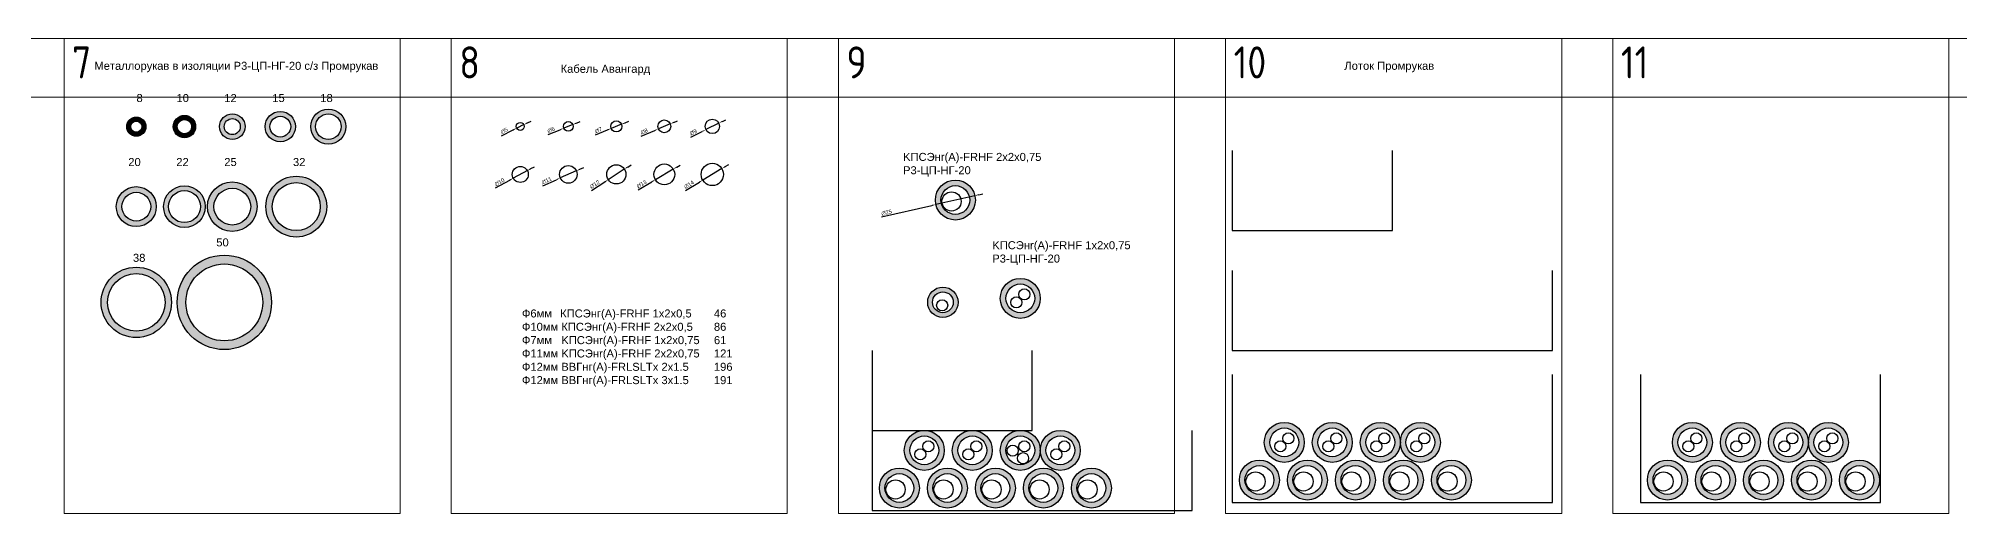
# Model space of a CAD drawing. Header units: millimetres. Extents: x -2983 to 1969, y -817 to 3427.
# Drawn here: x -951 to 250, y 2658 to 2955 of the extents above; entities that cross this region are included whole.
import ezdxf

# ---------------------------------------------------------------- set-up
doc = ezdxf.new("R2010")
doc.units = ezdxf.units.MM
doc.layers.add('ВЭ', color=1, linetype='Continuous')
doc.layers.add('Штриховка', color=7, linetype='Continuous', lineweight=25)
doc.styles.get("Standard").update_dxf_attribs({"font": 'arial.ttf'})
doc.styles.add('мой', font='GOST_Common.ttf', dxfattribs={"width": 0.9, "height": 3})
doc.dimstyles.new('ISO-25', dxfattribs={"dimtxt": 2.5, "dimasz": 2.5, "dimexe": 1.25, "dimexo": 0.625, "dimtad": 1, "dimtxsty": 'Standard', "dimcen": 2.5, "dimadec": 0, "dimazin": 0, "dimtfac": 1, "dimtmove": 0, "dimatfit": 3, "dimfxl": 1, "dimarcsym": 0})

# ---------------------------------------------------------------- blocks, each defined once
blk = doc.blocks.new('*T5')
at = {"layer": 'Defpoints', "color": 8, "linetype": 'ByBlock', "lineweight": 0, "transparency": 16777216}
for p, q in [((0, 0), (4356, 0)), ((0, 0), (0, -36.7)), ((242, 0), (242, -36.7)), ((484, 0), (484, -36.7)), ((726, 0), (726, -36.7)), ((968, 0), (968, -36.7)), ((1210, 0), (1210, -36.7)), ((1452, 0), (1452, -36.7)), ((1694, 0), (1694, -36.7)), ((1936, 0), (1936, -36.7)), ((2178, 0), (2178, -36.7)), ((2420, 0), (2420, -36.7)), ((2662, 0), (2662, -36.7)), ((2904, 0), (2904, -36.7)), ((3146, 0), (3146, -36.7)), ((3388, 0), (3388, -36.7)), ((3630, 0), (3630, -36.7)), ((3872, 0), (3872, -36.7)), ((4114, 0), (4114, -36.7)), ((4356, 0), (4356, -36.7)), ((0, -36.7), (4356, -36.7))]:
    blk.add_line(p, q, dxfattribs=at)
at = {"layer": 'Defpoints', "color": 5, "linetype": 'Continuous', "lineweight": 0, "transparency": 16777216, "char_height": 20, "width": 232, "attachment_point": 1, "style": 'мой'}
for s, insert in [('1', (5, -5)), ('2', (247, -5)), ('3', (489, -5)), ('4', (731, -5)), ('5', (973, -5)), ('6', (1215, -5)), ('7', (1457, -5)), ('8', (1699, -5)), ('9', (1941, -5)), ('10', (2183, -5)), ('11', (2425, -5)), ('12', (2667, -5)), ('13', (2909, -5)), ('14', (3151, -5)), ('15', (3393, -5)), ('16', (3635, -5)), ('17', (3877, -5)), ('18', (4119, -5))]:
    blk.add_mtext(s, dxfattribs=dict(at, insert=insert))
blk = doc.blocks.new('*U3')
at = {"layer": 'ВЭ', "color": 250, "linetype": 'ByBlock', "lineweight": 18}
blk.add_lwpolyline([(-105, -148.5), (105, -148.5), (105, 148.5), (-105, 148.5), (-105, -148.5)], dxfattribs=at)
blk = doc.blocks.new('*U4')
at = {"layer": 'Defpoints', "color": 0, "linetype": 'ByBlock', "lineweight": -2, "transparency": 16777216}
for p in [(1452, 0), (1694, 0), (1936, 0), (2178, 0), (2420, 0)]:
    blk.add_blockref('*U3', p, dxfattribs=at)
blk = doc.blocks.new('*D33')
at = {"color": 0, "lineweight": -2, "transparency": 16777216}
for p, q in [((-661.8, 2894.2), (-654.5, 2897.8)), ((-647.8, 2901.1), (-652.2, 2898.9)), ((-645.5, 2902.2), (-643.3, 2903.3))]:
    blk.add_line(p, q, dxfattribs=at)
at = {"color": 0, "transparency": 16777216}
for points in [[(-654.7, 2898.2), (-654.3, 2897.4), (-652.2, 2898.9)], [(-645.7, 2902.6), (-645.3, 2901.8), (-647.8, 2901.1)]]:
    blk.add_solid(points, dxfattribs=at)
at = {"layer": 'Defpoints', "color": 0, "transparency": 16777216}
for p in [(-652.2, 2898.9), (-647.8, 2901.1)]:
    blk.add_point(p, dxfattribs=at)
at = {"color": 0, "transparency": 16777216, "insert": (-660.1, 2897.2), "char_height": 2.5, "attachment_point": 5, "rotation": 26.221}
blk.add_mtext('∅5', dxfattribs=at)
blk = doc.blocks.new('*D34')
at = {"color": 0, "lineweight": -2, "transparency": 16777216}
for p, q in [((-632.6, 2894.9), (-625.1, 2897.9)), ((-617.2, 2901.1), (-622.8, 2898.9)), ((-614.9, 2902.1), (-612.6, 2903))]:
    blk.add_line(p, q, dxfattribs=at)
at = {"color": 0, "transparency": 16777216}
for points in [[(-625.3, 2898.3), (-624.9, 2897.6), (-622.8, 2898.9)], [(-615.1, 2902.4), (-614.7, 2901.7), (-617.2, 2901.1)]]:
    blk.add_solid(points, dxfattribs=at)
at = {"layer": 'Defpoints', "color": 0, "transparency": 16777216}
for p in [(-622.8, 2898.9), (-617.2, 2901.1)]:
    blk.add_point(p, dxfattribs=at)
at = {"color": 0, "transparency": 16777216, "insert": (-630.8, 2897.8), "char_height": 2.5, "attachment_point": 5, "rotation": 22.0327}
blk.add_mtext('∅6', dxfattribs=at)
blk = doc.blocks.new('*D35')
at = {"color": 0, "lineweight": -2, "transparency": 16777216}
for p, q in [((-603.1, 2894.7), (-595.6, 2897.8)), ((-586.8, 2901.3), (-593.2, 2898.7)), ((-584.4, 2902.2), (-582.1, 2903.2))]:
    blk.add_line(p, q, dxfattribs=at)
at = {"color": 0, "transparency": 16777216}
for points in [[(-595.7, 2898.2), (-595.4, 2897.4), (-593.2, 2898.7)], [(-584.6, 2902.6), (-584.3, 2901.8), (-586.8, 2901.3)]]:
    blk.add_solid(points, dxfattribs=at)
at = {"layer": 'Defpoints', "color": 0, "transparency": 16777216}
for p in [(-593.2, 2898.7), (-586.8, 2901.3)]:
    blk.add_point(p, dxfattribs=at)
at = {"color": 0, "transparency": 16777216, "insert": (-601.2, 2897.6), "char_height": 2.5, "attachment_point": 5, "rotation": 21.8492}
blk.add_mtext('∅7', dxfattribs=at)
blk = doc.blocks.new('*D36')
at = {"color": 0, "lineweight": -2, "transparency": 16777216}
for p, q in [((-574.4, 2893.9), (-566, 2897.5)), ((-556.3, 2901.6), (-563.7, 2898.4)), ((-554, 2902.5), (-551.7, 2903.5))]:
    blk.add_line(p, q, dxfattribs=at)
at = {"color": 0, "transparency": 16777216}
for points in [[(-566.1, 2897.8), (-565.8, 2897.1), (-563.7, 2898.4)], [(-554.2, 2902.9), (-553.9, 2902.2), (-556.3, 2901.6)]]:
    blk.add_solid(points, dxfattribs=at)
at = {"layer": 'Defpoints', "color": 0, "transparency": 16777216}
for p in [(-563.7, 2898.4), (-556.3, 2901.6)]:
    blk.add_point(p, dxfattribs=at)
at = {"color": 0, "transparency": 16777216, "insert": (-572.6, 2896.8), "char_height": 2.5, "attachment_point": 5, "rotation": 23.034}
blk.add_mtext('∅8', dxfattribs=at)
blk = doc.blocks.new('*D37')
at = {"color": 0, "lineweight": -2, "transparency": 16777216}
for p, q in [((-543.5, 2893.2), (-536.3, 2896.9)), ((-526, 2902), (-534, 2898)), ((-523.7, 2903.1), (-521.5, 2904.2))]:
    blk.add_line(p, q, dxfattribs=at)
at = {"color": 0, "transparency": 16777216}
for points in [[(-536.4, 2897.2), (-536.1, 2896.5), (-534, 2898)], [(-523.9, 2903.5), (-523.6, 2902.8), (-526, 2902)]]:
    blk.add_solid(points, dxfattribs=at)
at = {"layer": 'Defpoints', "color": 0, "transparency": 16777216}
for p in [(-534, 2898), (-526, 2902)]:
    blk.add_point(p, dxfattribs=at)
at = {"color": 0, "transparency": 16777216, "insert": (-541.9, 2896.3), "char_height": 2.5, "attachment_point": 5, "rotation": 26.5548}
blk.add_mtext('∅9', dxfattribs=at)
blk = doc.blocks.new('*D38')
at = {"color": 0, "lineweight": -2, "transparency": 16777216}
for p, q in [((-524, 2873.6), (-536, 2866.4)), ((-521.9, 2874.9), (-519.7, 2876.2)), ((-546.8, 2859.9), (-538.1, 2865.1))]:
    blk.add_line(p, q, dxfattribs=at)
at = {"color": 0, "transparency": 16777216}
for points in [[(-522.1, 2875.2), (-521.6, 2874.5), (-524, 2873.6)], [(-538.4, 2865.5), (-537.9, 2864.8), (-536, 2866.4)]]:
    blk.add_solid(points, dxfattribs=at)
at = {"layer": 'Defpoints', "color": 0, "transparency": 16777216}
for p in [(-524, 2873.6), (-536, 2866.4)]:
    blk.add_point(p, dxfattribs=at)
at = {"color": 0, "transparency": 16777216, "insert": (-544.5, 2863.6), "char_height": 2.5, "attachment_point": 5, "rotation": 30.9693}
blk.add_mtext('∅14', dxfattribs=at)
blk = doc.blocks.new('*D39')
at = {"color": 0, "lineweight": -2, "transparency": 16777216}
for p, q in [((-554.4, 2873.3), (-565.6, 2866.7)), ((-552.2, 2874.6), (-550.1, 2875.8)), ((-576.4, 2860.3), (-567.8, 2865.4))]:
    blk.add_line(p, q, dxfattribs=at)
at = {"color": 0, "transparency": 16777216}
for points in [[(-552.5, 2874.9), (-552, 2874.2), (-554.4, 2873.3)], [(-568, 2865.8), (-567.5, 2865.1), (-565.6, 2866.7)]]:
    blk.add_solid(points, dxfattribs=at)
at = {"layer": 'Defpoints', "color": 0, "transparency": 16777216}
for p in [(-554.4, 2873.3), (-565.6, 2866.7)]:
    blk.add_point(p, dxfattribs=at)
at = {"color": 0, "transparency": 16777216, "insert": (-574.2, 2863.9), "char_height": 2.5, "attachment_point": 5, "rotation": 30.5162}
blk.add_mtext('∅13', dxfattribs=at)
blk = doc.blocks.new('*D40')
at = {"color": 0, "lineweight": -2, "transparency": 16777216}
for p, q in [((-585, 2873.3), (-595, 2866.7)), ((-582.9, 2874.6), (-580.8, 2876)), ((-605.6, 2860), (-597.1, 2865.4))]:
    blk.add_line(p, q, dxfattribs=at)
at = {"color": 0, "transparency": 16777216}
for points in [[(-583.1, 2875), (-582.6, 2874.3), (-585, 2873.3)], [(-597.4, 2865.7), (-596.9, 2865), (-595, 2866.7)]]:
    blk.add_solid(points, dxfattribs=at)
at = {"layer": 'Defpoints', "color": 0, "transparency": 16777216}
for p in [(-585, 2873.3), (-595, 2866.7)]:
    blk.add_point(p, dxfattribs=at)
at = {"color": 0, "transparency": 16777216, "insert": (-603.5, 2863.7), "char_height": 2.5, "attachment_point": 5, "rotation": 32.8385}
blk.add_mtext('∅12', dxfattribs=at)
blk = doc.blocks.new('*D41')
at = {"color": 0, "lineweight": -2, "transparency": 16777216}
for p, q in [((-615, 2872.2), (-625, 2867.8)), ((-612.7, 2873.3), (-610.4, 2874.3)), ((-636, 2862.9), (-627.3, 2866.7))]:
    blk.add_line(p, q, dxfattribs=at)
at = {"color": 0, "transparency": 16777216}
for points in [[(-612.9, 2873.6), (-612.5, 2872.9), (-615, 2872.2)], [(-627.5, 2867.1), (-627.1, 2866.4), (-625, 2867.8)]]:
    blk.add_solid(points, dxfattribs=at)
at = {"layer": 'Defpoints', "color": 0, "transparency": 16777216}
for p in [(-615, 2872.2), (-625, 2867.8)]:
    blk.add_point(p, dxfattribs=at)
at = {"color": 0, "transparency": 16777216, "insert": (-633.6, 2866.1), "char_height": 2.5, "attachment_point": 5, "rotation": 24.0104}
blk.add_mtext('∅11', dxfattribs=at)
blk = doc.blocks.new('*D42')
at = {"color": 0, "lineweight": -2, "transparency": 16777216}
for p, q in [((-645.6, 2872.4), (-654.4, 2867.6)), ((-643.4, 2873.6), (-641.2, 2874.8)), ((-665.4, 2861.5), (-656.6, 2866.4))]:
    blk.add_line(p, q, dxfattribs=at)
at = {"color": 0, "transparency": 16777216}
for points in [[(-643.6, 2874), (-643.2, 2873.2), (-645.6, 2872.4)], [(-656.8, 2866.8), (-656.4, 2866), (-654.4, 2867.6)]]:
    blk.add_solid(points, dxfattribs=at)
at = {"layer": 'Defpoints', "color": 0, "transparency": 16777216}
for p in [(-645.6, 2872.4), (-654.4, 2867.6)]:
    blk.add_point(p, dxfattribs=at)
at = {"color": 0, "transparency": 16777216, "insert": (-663, 2865.1), "char_height": 2.5, "attachment_point": 5, "rotation": 28.8063}
blk.add_mtext('∅10', dxfattribs=at)
blk = doc.blocks.new('*D44')
at = {"color": 0, "lineweight": -2, "transparency": 16777216}
for p, q in [((-363.5, 2857.3), (-361, 2857.9)), ((-424.3, 2843.4), (-392.7, 2850.6)), ((-365.9, 2856.7), (-390.3, 2851.2))]:
    blk.add_line(p, q, dxfattribs=at)
at = {"color": 0, "lineweight": 30, "transparency": 16777216}
for points in [[(-363.6, 2857.7), (-363.4, 2856.9), (-365.9, 2856.7)], [(-392.8, 2851), (-392.6, 2850.2), (-390.3, 2851.2)]]:
    blk.add_solid(points, dxfattribs=at)
at = {"layer": 'Defpoints', "color": 0, "lineweight": 30, "transparency": 16777216}
for p in [(-390.3, 2851.2), (-365.9, 2856.7)]:
    blk.add_point(p, dxfattribs=at)
at = {"color": 0, "lineweight": 30, "transparency": 16777216, "insert": (-421.1, 2846.1), "char_height": 2.5, "attachment_point": 5, "rotation": 12.9041}
blk.add_mtext('∅25', dxfattribs=at)

msp = doc.modelspace()

# ---------------------------------------------------------------- hatches: boundary and pattern name
at = {"layer": 'Штриховка'}
h = msp.add_hatch(color=9, dxfattribs=at)
h.dxf.hatch_style = 1
h.paths.add_polyline_path([(-896, 2899.853, 1), (-884, 2899.853, 1)])
h.paths.add_polyline_path([(-886.5, 2899.853, -1), (-893.5, 2899.853, -1)], flags=16)
h = msp.add_hatch(color=9, dxfattribs=at)
h.dxf.hatch_style = 1
h.paths.add_polyline_path([(-866.915, 2899.853, 1), (-852.915, 2899.853, 1)])
h.paths.add_polyline_path([(-855.415, 2899.853, -1), (-864.415, 2899.853, -1)], flags=16)
h = msp.add_hatch(color=9, dxfattribs=at)
h.dxf.hatch_style = 1
h.paths.add_polyline_path([(-838, 2899.853, 1), (-822, 2899.853, 1)])
h.paths.add_polyline_path([(-825, 2899.853, -1), (-835, 2899.853, -1)], flags=16)
h = msp.add_hatch(color=9, dxfattribs=at)
h.dxf.hatch_style = 1
h.paths.add_polyline_path([(-809.5, 2899.853, 1), (-790.5, 2899.853, 1)])
h.paths.add_polyline_path([(-793.5, 2899.853, -1), (-806.5, 2899.853, -1)], flags=16)
h = msp.add_hatch(color=9, dxfattribs=at)
h.dxf.hatch_style = 1
h.paths.add_polyline_path([(-781, 2899.853, 1), (-759, 2899.853, 1)])
h.paths.add_polyline_path([(-762, 2899.853, -1), (-778, 2899.853, -1)], flags=16)
h = msp.add_hatch(color=9, dxfattribs=at)
h.dxf.hatch_style = 1
h.paths.add_polyline_path([(-902.5, 2849.853, 1), (-877.5, 2849.853, 1)])
h.paths.add_polyline_path([(-881, 2849.853, -1), (-899, 2849.853, -1)], flags=16)
h = msp.add_hatch(color=9, dxfattribs=at)
h.dxf.hatch_style = 1
h.paths.add_polyline_path([(-872.915, 2849.853, 1), (-846.915, 2849.853, 1)])
h.paths.add_polyline_path([(-849.915, 2849.853, -1), (-869.915, 2849.853, -1)], flags=16)
h = msp.add_hatch(color=9, dxfattribs=at)
h.dxf.hatch_style = 1
h.paths.add_polyline_path([(-845.5, 2849.853, 1), (-814.5, 2849.853, 1)])
h.paths.add_polyline_path([(-818.5, 2849.853, -1), (-841.5, 2849.853, -1)], flags=16)
h = msp.add_hatch(color=9, dxfattribs=at)
h.dxf.hatch_style = 1
h.paths.add_polyline_path([(-809, 2849.853, 1), (-771, 2849.853, 1)])
h.paths.add_polyline_path([(-775, 2849.853, -1), (-805, 2849.853, -1)], flags=16)
h = msp.add_hatch(color=9, dxfattribs=at)
h.dxf.hatch_style = 1
h.paths.add_polyline_path([(-390.582, 2853.956, 1), (-365.582, 2853.956, 1)])
h.paths.add_polyline_path([(-369.082, 2853.956, -1), (-387.082, 2853.956, -1)], flags=16)
h = msp.add_hatch(color=9, dxfattribs=at)
h.dxf.hatch_style = 1
h.paths.add_polyline_path([(-912, 2790, 1), (-868, 2790, 1)])
h.paths.add_polyline_path([(-872, 2790, -1), (-908, 2790, -1)], flags=16)
h = msp.add_hatch(color=9, dxfattribs=at)
h.dxf.hatch_style = 1
h.paths.add_polyline_path([(-864.5, 2790, 1), (-805.5, 2790, 1)])
h.paths.add_polyline_path([(-811, 2790, -1), (-859, 2790, -1)], flags=16)
h = msp.add_hatch(color=9, dxfattribs=at)
h.dxf.hatch_style = 1
h.paths.add_polyline_path([(-395.395, 2790.066, 1), (-376.395, 2790.066, 1)])
h.paths.add_polyline_path([(-379.395, 2790.066, -1), (-392.395, 2790.066, -1)], flags=16)
h = msp.add_hatch(color=9, dxfattribs=at)
h.dxf.hatch_style = 1
h.paths.add_polyline_path([(-350, 2792.5, 1), (-325, 2792.5, 1)])
h.paths.add_polyline_path([(-328.5, 2792.5, -1), (-346.5, 2792.5, -1)], flags=16)
h = msp.add_hatch(color=9, dxfattribs=at)
h.dxf.hatch_style = 1
h.paths.add_polyline_path([(-185, 2702.5, 1), (-160, 2702.5, 1)])
h.paths.add_polyline_path([(-163.5, 2702.5, -1), (-181.5, 2702.5, -1)], flags=16)
h = msp.add_hatch(color=9, dxfattribs=at)
h.dxf.hatch_style = 1
h.paths.add_polyline_path([(-155, 2702.5, 1), (-130, 2702.5, 1)])
h.paths.add_polyline_path([(-133.5, 2702.5, -1), (-151.5, 2702.5, -1)], flags=16)
h = msp.add_hatch(color=9, dxfattribs=at)
h.dxf.hatch_style = 1
h.paths.add_polyline_path([(-125, 2702.5, 1), (-100, 2702.5, 1)])
h.paths.add_polyline_path([(-103.5, 2702.5, -1), (-121.5, 2702.5, -1)], flags=16)
h = msp.add_hatch(color=9, dxfattribs=at)
h.dxf.hatch_style = 1
h.paths.add_polyline_path([(-100, 2702.5, 1), (-75, 2702.5, 1)])
h.paths.add_polyline_path([(-78.5, 2702.5, -1), (-96.5, 2702.5, -1)], flags=16)
h = msp.add_hatch(color=9, dxfattribs=at)
h.dxf.hatch_style = 1
h.paths.add_polyline_path([(70, 2702.5, 1), (95, 2702.5, 1)])
h.paths.add_polyline_path([(91.5, 2702.5, -1), (73.5, 2702.5, -1)], flags=16)
h = msp.add_hatch(color=9, dxfattribs=at)
h.dxf.hatch_style = 1
h.paths.add_polyline_path([(100, 2702.5, 1), (125, 2702.5, 1)])
h.paths.add_polyline_path([(121.5, 2702.5, -1), (103.5, 2702.5, -1)], flags=16)
h = msp.add_hatch(color=9, dxfattribs=at)
h.dxf.hatch_style = 1
h.paths.add_polyline_path([(130, 2702.5, 1), (155, 2702.5, 1)])
h.paths.add_polyline_path([(151.5, 2702.5, -1), (133.5, 2702.5, -1)], flags=16)
h = msp.add_hatch(color=9, dxfattribs=at)
h.dxf.hatch_style = 1
h.paths.add_polyline_path([(155, 2702.5, 1), (180, 2702.5, 1)])
h.paths.add_polyline_path([(176.5, 2702.5, -1), (158.5, 2702.5, -1)], flags=16)
h = msp.add_hatch(color=9, dxfattribs=at)
h.dxf.hatch_style = 1
h.paths.add_polyline_path([(-410, 2697.5, 1), (-385, 2697.5, 1)])
h.paths.add_polyline_path([(-388.5, 2697.5, -1), (-406.5, 2697.5, -1)], flags=16)
h = msp.add_hatch(color=9, dxfattribs=at)
h.dxf.hatch_style = 1
h.paths.add_polyline_path([(-380, 2697.5, 1), (-355, 2697.5, 1)])
h.paths.add_polyline_path([(-358.5, 2697.5, -1), (-376.5, 2697.5, -1)], flags=16)
h = msp.add_hatch(color=9, dxfattribs=at)
h.dxf.hatch_style = 1
h.paths.add_polyline_path([(-350, 2697.5, 1), (-325, 2697.5, 1)])
h.paths.add_polyline_path([(-328.5, 2697.5, -1), (-346.5, 2697.5, -1)], flags=16)
h = msp.add_hatch(color=9, dxfattribs=at)
h.dxf.hatch_style = 1
h.paths.add_polyline_path([(-325, 2697.5, 1), (-300, 2697.5, 1)])
h.paths.add_polyline_path([(-303.5, 2697.5, -1), (-321.5, 2697.5, -1)], flags=16)
h = msp.add_hatch(color=9, dxfattribs=at)
h.dxf.hatch_style = 1
h.paths.add_polyline_path([(-200.582, 2678.956, 1), (-175.582, 2678.956, 1)])
h.paths.add_polyline_path([(-179.082, 2678.956, -1), (-197.082, 2678.956, -1)], flags=16)
h = msp.add_hatch(color=9, dxfattribs=at)
h.dxf.hatch_style = 1
h.paths.add_polyline_path([(-170.582, 2678.956, 1), (-145.582, 2678.956, 1)])
h.paths.add_polyline_path([(-149.082, 2678.956, -1), (-167.082, 2678.956, -1)], flags=16)
h = msp.add_hatch(color=9, dxfattribs=at)
h.dxf.hatch_style = 1
h.paths.add_polyline_path([(-140.582, 2678.956, 1), (-115.582, 2678.956, 1)])
h.paths.add_polyline_path([(-119.082, 2678.956, -1), (-137.082, 2678.956, -1)], flags=16)
h = msp.add_hatch(color=9, dxfattribs=at)
h.dxf.hatch_style = 1
h.paths.add_polyline_path([(-110.582, 2678.956, 1), (-85.582, 2678.956, 1)])
h.paths.add_polyline_path([(-89.082, 2678.956, -1), (-107.082, 2678.956, -1)], flags=16)
h = msp.add_hatch(color=9, dxfattribs=at)
h.dxf.hatch_style = 1
h.paths.add_polyline_path([(-80.582, 2678.956, 1), (-55.582, 2678.956, 1)])
h.paths.add_polyline_path([(-59.082, 2678.956, -1), (-77.082, 2678.956, -1)], flags=16)
h = msp.add_hatch(color=9, dxfattribs=at)
h.dxf.hatch_style = 1
h.paths.add_polyline_path([(54.418, 2678.956, 1), (79.418, 2678.956, 1)])
h.paths.add_polyline_path([(75.918, 2678.956, -1), (57.918, 2678.956, -1)], flags=16)
h = msp.add_hatch(color=9, dxfattribs=at)
h.dxf.hatch_style = 1
h.paths.add_polyline_path([(84.418, 2678.956, 1), (109.418, 2678.956, 1)])
h.paths.add_polyline_path([(105.918, 2678.956, -1), (87.918, 2678.956, -1)], flags=16)
h = msp.add_hatch(color=9, dxfattribs=at)
h.dxf.hatch_style = 1
h.paths.add_polyline_path([(114.418, 2678.956, 1), (139.418, 2678.956, 1)])
h.paths.add_polyline_path([(135.918, 2678.956, -1), (117.918, 2678.956, -1)], flags=16)
h = msp.add_hatch(color=9, dxfattribs=at)
h.dxf.hatch_style = 1
h.paths.add_polyline_path([(144.418, 2678.956, 1), (169.418, 2678.956, 1)])
h.paths.add_polyline_path([(165.918, 2678.956, -1), (147.918, 2678.956, -1)], flags=16)
h = msp.add_hatch(color=9, dxfattribs=at)
h.dxf.hatch_style = 1
h.paths.add_polyline_path([(174.418, 2678.956, 1), (199.418, 2678.956, 1)])
h.paths.add_polyline_path([(195.918, 2678.956, -1), (177.918, 2678.956, -1)], flags=16)
h = msp.add_hatch(color=9, dxfattribs=at)
h.dxf.hatch_style = 1
h.paths.add_polyline_path([(-425.582, 2673.956, 1), (-400.582, 2673.956, 1)])
h.paths.add_polyline_path([(-404.082, 2673.956, -1), (-422.082, 2673.956, -1)], flags=16)
h = msp.add_hatch(color=9, dxfattribs=at)
h.dxf.hatch_style = 1
h.paths.add_polyline_path([(-395.582, 2673.956, 1), (-370.582, 2673.956, 1)])
h.paths.add_polyline_path([(-374.082, 2673.956, -1), (-392.082, 2673.956, -1)], flags=16)
h = msp.add_hatch(color=9, dxfattribs=at)
h.dxf.hatch_style = 1
h.paths.add_polyline_path([(-365.582, 2673.956, 1), (-340.582, 2673.956, 1)])
h.paths.add_polyline_path([(-344.082, 2673.956, -1), (-362.082, 2673.956, -1)], flags=16)
h = msp.add_hatch(color=9, dxfattribs=at)
h.dxf.hatch_style = 1
h.paths.add_polyline_path([(-335.582, 2673.956, 1), (-310.582, 2673.956, 1)])
h.paths.add_polyline_path([(-314.082, 2673.956, -1), (-332.082, 2673.956, -1)], flags=16)
h = msp.add_hatch(color=9, dxfattribs=at)
h.dxf.hatch_style = 1
h.paths.add_polyline_path([(-305.582, 2673.956, 1), (-280.582, 2673.956, 1)])
h.paths.add_polyline_path([(-284.082, 2673.956, -1), (-302.082, 2673.956, -1)], flags=16)

# ---------------------------------------------------------------- linework, layer by layer
at = {"lineweight": 30}
for points in [[(-205, 2885), (-205, 2835), (-105, 2835), (-105, 2885)], [(-205, 2810), (-205, 2760), (-5, 2760), (-5, 2810)], [(-430, 2760), (-430, 2710), (-330, 2710), (-330, 2760)], [(-205, 2745), (-205, 2665), (-5, 2665), (-5, 2745)], [(50, 2745), (50, 2665), (200, 2665), (200, 2745)], [(-430, 2710), (-430, 2660), (-230, 2660), (-230, 2710)]]:
    msp.add_lwpolyline(points, dxfattribs=at)
for centre, radius in [((-890, 2899.853), 6), ((-859.915, 2899.853), 7), ((-830, 2899.853), 8), ((-800, 2899.853), 9.5), ((-800, 2899.853), 6.5), ((-770, 2899.853), 11), ((-770, 2899.853), 8), ((-890, 2899.853), 3.5), ((-859.915, 2899.853), 4.5), ((-830, 2899.853), 5), ((-650, 2900), 2.5), ((-620, 2900), 3), ((-590, 2900), 3.5), ((-560, 2900), 4), ((-530, 2900), 4.5), ((-650, 2870), 5), ((-620, 2870), 5.5), ((-590, 2870), 6), ((-560, 2870), 6.5), ((-530, 2870), 7), ((-890, 2849.853), 12.5), ((-890, 2849.853), 9), ((-859.915, 2849.853), 13), ((-859.915, 2849.853), 10), ((-830, 2849.853), 15.5), ((-830, 2849.853), 11.5), ((-790, 2849.853), 19), ((-790, 2849.853), 15), ((-378.082, 2853.956), 12.5), ((-378.082, 2853.956), 9), ((-380.473, 2853.092), 6), ((-890, 2790), 22), ((-835, 2790), 29.5), ((-835, 2790), 24), ((-890, 2790), 18), ((-385.895, 2790.066), 9.5), ((-337.5, 2792.5), 12.5), ((-337.5, 2792.5), 9), ((-335, 2795), 3.5), ((-385.895, 2790.066), 6.5), ((-386.345, 2788.161), 3.5), ((-340, 2790), 3.5), ((-172.5, 2702.5), 12.5), ((-142.5, 2702.5), 12.5), ((-112.5, 2702.5), 12.5), ((-87.5, 2702.5), 12.5), ((82.5, 2702.5), 12.5), ((112.5, 2702.5), 12.5), ((142.5, 2702.5), 12.5), ((167.5, 2702.5), 12.5), ((-397.5, 2697.5), 12.5), ((-397.5, 2697.5), 9), ((-395, 2700), 3.5), ((-367.5, 2697.5), 12.5), ((-367.5, 2697.5), 9), ((-365, 2700), 3.5), ((-337.5, 2697.5), 12.5), ((-337.5, 2697.5), 9), ((-335, 2700), 3.5), ((-312.5, 2697.5), 12.5), ((-312.5, 2697.5), 9), ((-310, 2700), 3.5), ((-172.5, 2702.5), 9), ((-175, 2700), 3.5), ((-170, 2705), 3.5), ((-142.5, 2702.5), 9), ((-145, 2700), 3.5), ((-140, 2705), 3.5), ((-112.5, 2702.5), 9), ((-115, 2700), 3.5), ((-110, 2705), 3.5), ((-87.5, 2702.5), 9), ((-90, 2700), 3.5), ((-85, 2705), 3.5), ((82.5, 2702.5), 9), ((80, 2700), 3.5), ((85, 2705), 3.5), ((112.5, 2702.5), 9), ((110, 2700), 3.5), ((115, 2705), 3.5), ((142.5, 2702.5), 9), ((140, 2700), 3.5), ((145, 2705), 3.5), ((167.5, 2702.5), 9), ((165, 2700), 3.5), ((170, 2705), 3.5), ((-400, 2695), 3.5), ((-370, 2695), 3.5), ((-342.246, 2697.339), 3.5), ((-335.792, 2692.579), 3.5), ((-315, 2695), 3.5), ((-188.082, 2678.956), 12.5), ((-158.082, 2678.956), 12.5), ((-128.082, 2678.956), 12.5), ((-98.082, 2678.956), 12.5), ((-68.082, 2678.956), 12.5), ((66.918, 2678.956), 12.5), ((96.918, 2678.956), 12.5), ((126.918, 2678.956), 12.5), ((156.918, 2678.956), 12.5), ((186.918, 2678.956), 12.5), ((-413.082, 2673.956), 12.5), ((-413.082, 2673.956), 9), ((-415.473, 2673.092), 6), ((-383.082, 2673.956), 12.5), ((-383.082, 2673.956), 9), ((-385.473, 2673.092), 6), ((-353.082, 2673.956), 12.5), ((-353.082, 2673.956), 9), ((-355.473, 2673.092), 6), ((-323.082, 2673.956), 12.5), ((-323.082, 2673.956), 9), ((-325.473, 2673.092), 6), ((-293.082, 2673.956), 12.5), ((-293.082, 2673.956), 9), ((-295.473, 2673.092), 6), ((-188.082, 2678.956), 9), ((-190.473, 2678.092), 6), ((-158.082, 2678.956), 9), ((-160.473, 2678.092), 6), ((-128.082, 2678.956), 9), ((-130.473, 2678.092), 6), ((-98.082, 2678.956), 9), ((-100.473, 2678.092), 6), ((-68.082, 2678.956), 9), ((-70.473, 2678.092), 6), ((66.918, 2678.956), 9), ((64.527, 2678.092), 6), ((96.918, 2678.956), 9), ((94.527, 2678.092), 6), ((126.918, 2678.956), 9), ((124.527, 2678.092), 6), ((156.918, 2678.956), 9), ((154.527, 2678.092), 6), ((186.918, 2678.956), 9), ((184.527, 2678.092), 6)]:
    msp.add_circle(centre, radius)

# ---------------------------------------------------------------- block references
msp.add_blockref('*T5', (-2387.167, 2954.992))
at = {"layer": 'Defpoints'}
msp.add_blockref('*U4', (-2282.167, 2806.492), dxfattribs=at)

# ---------------------------------------------------------------- texts
at = {"char_height": 5, "attachment_point": 1}
for s, width, insert in [('Металлорукав в изоляции Р3-ЦП-НГ-20 с/з Промрукав ', 181.89424, (-916.2, 2940.375)), ('Кабель Авангард', 90.10168, (-624.811, 2938.508)), ('Лоток Промрукав', 60, (-135, 2940.375)), ('8', 7.79331, (-889.874, 2920.217)), ('10', 7.79331, (-864.874, 2920.217)), ('12', 7.79331, (-835, 2920.217)), ('15', 7.79331, (-805, 2920.217)), ('18', 7.79331, (-775, 2920.217)), ('20', 7.79331, (-895, 2880.217)), ('22', 7.79331, (-865, 2880.217)), ('25', 7.79331, (-835, 2880.217)), ('32', 7.79331, (-792.081, 2880.217)), ('50', 7.79331, (-840, 2830)), ('38', 7.79331, (-892.081, 2820.364)), ('Ф6мм^I  КПСЭнг(A)-FRHF 1х2х0,5^I46 Ф10мм КПСЭнг(A)-FRHF 2х2х0,5^I86\\PФ7мм   KПCЭнr(A)-FRHF 1x2x0,75^I61\\PФ11мм KПCЭнr(A)-FRHF 2x2x0,75^I121\\PФ12мм ВВГнг(А)-FRLSLTx 2х1.5^I196\\PФ12мм ВВГнг(А)-FRLSLTx 3х1.5^I191', 137.93496, (-648.995, 2785.58))]:
    msp.add_mtext_dynamic_manual_height_columns(s, width=width, gutter_width=12.5, heights=[0], dxfattribs=dict(at, insert=insert))
at = {"char_height": 5, "width": 89.96982, "attachment_point": 1}
for s, insert in [('KПCЭнr(A)-FRHF 2x2x0,75\\PР3-ЦП-НГ-20', (-410.784, 2883.433)), ('KПCЭнr(A)-FRHF 1x2x0,75\\PР3-ЦП-НГ-20', (-355.028, 2828.232))]:
    msp.add_mtext(s, dxfattribs=dict(at, insert=insert))

# ---------------------------------------------------------------- dimensions: what is measured, and where the dimension line sits
for p1, p2, picture, middle in [((-647.757, 2901.105), (-652.243, 2898.895), '*D33', (-659.252, 2895.443)), ((-617.219, 2901.125), (-622.781, 2898.875), '*D34', (-630.015, 2895.947)), ((-586.751, 2901.303), (-593.249, 2898.697), '*D35', (-600.492, 2895.793)), ((-525.975, 2902.012), (-534.025, 2897.988), '*D37', (-541.89, 2896.262)), ((-645.619, 2872.409), (-654.381, 2867.591), '*D42', (-663.017, 2865.092)), ((-614.976, 2872.238), (-625.024, 2867.762), '*D41', (-633.622, 2866.09)), ((-584.959, 2873.254), (-595.041, 2866.746), '*D40', (-602.404, 2861.995)), ((-554.4, 2873.301), (-565.6, 2866.699), '*D39', (-574.161, 2863.942)), ((-523.998, 2873.602), (-536.002, 2866.398), '*D38', (-544.537, 2863.575))]:
    dim = msp.add_diameter_dim_2p(p1=p1, p2=p2, dimstyle='ISO-25')
    dim.commit()
    dim.dimension.update_dxf_attribs({"geometry": picture, "text_midpoint": middle})
dim = msp.add_diameter_dim_2p(p1=(-556.319, 2901.565), p2=(-563.681, 2898.435), dimstyle='ISO-25')
dim.commit()
dim.dimension.update_dxf_attribs({"geometry": '*D36', "text_midpoint": (-571.859, 2894.958), "dimtype": 163})
at = {"lineweight": 30}
dim = msp.add_diameter_dim_2p(p1=(-365.898, 2856.748), p2=(-390.266, 2851.165), dimstyle='ISO-25', dxfattribs=at)
dim.commit()
dim.dimension.update_dxf_attribs({"geometry": '*D44', "text_midpoint": (-420.623, 2844.21), "dimtype": 163})

doc.saveas('drawing.dxf')
